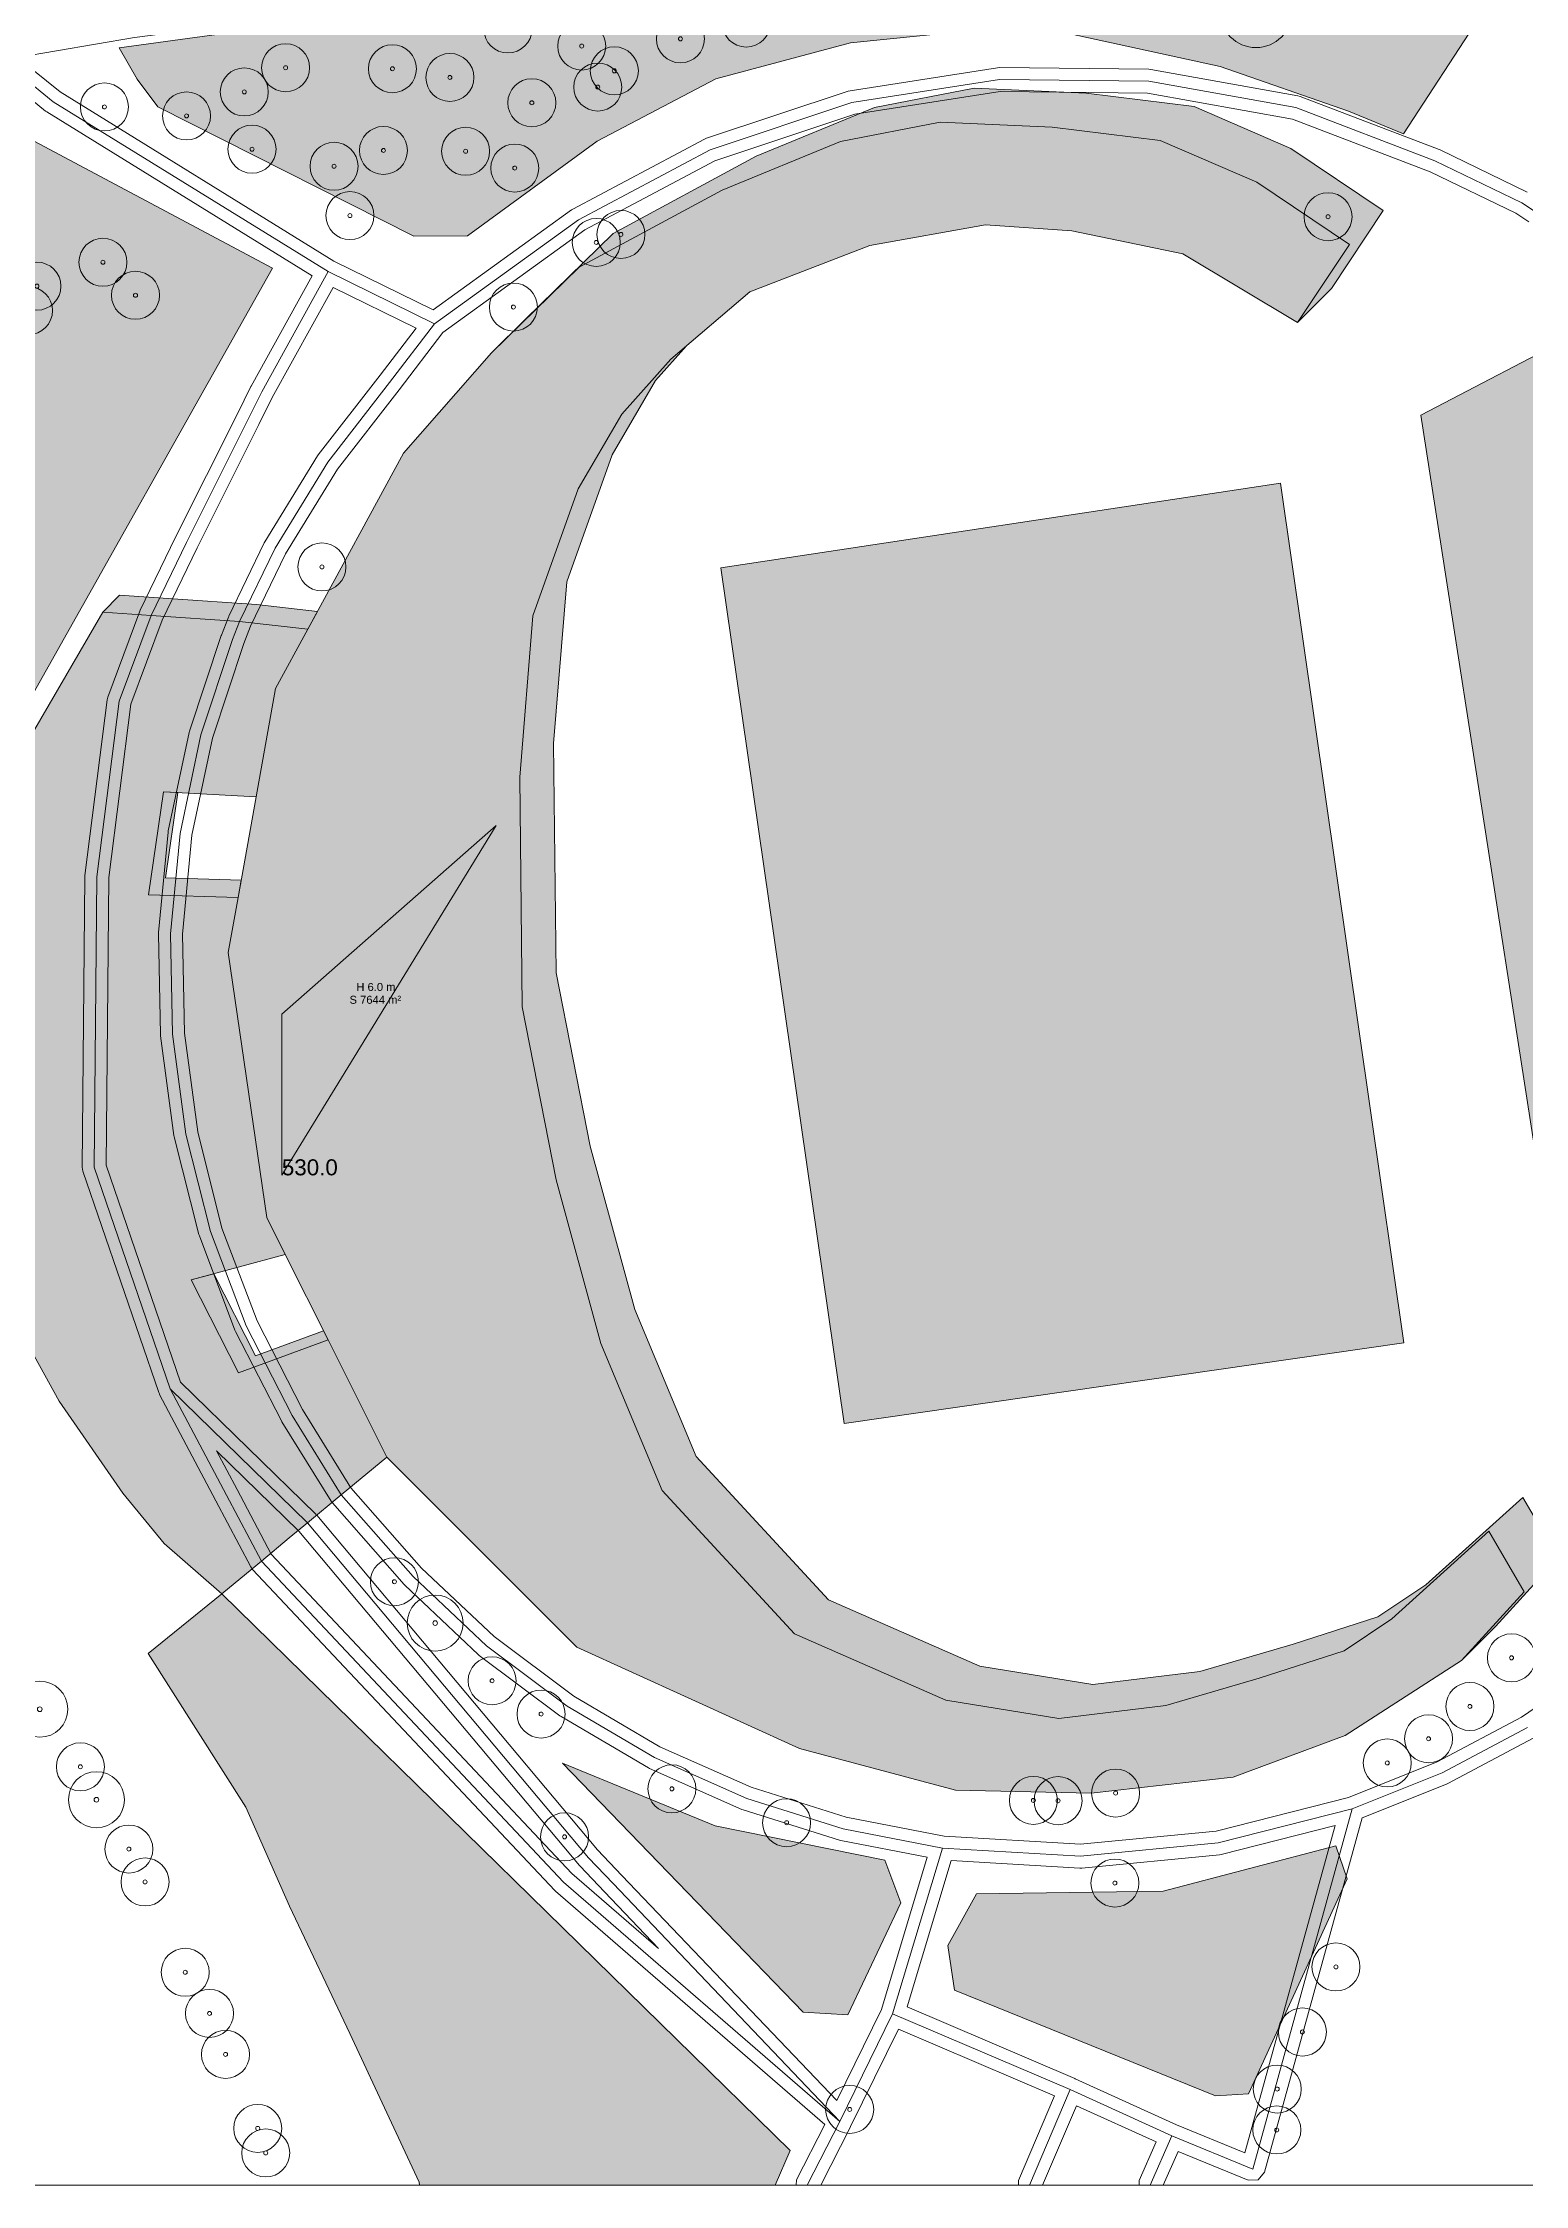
# Model space of a CAD drawing. Header units: metres. Extents: x -6 to 971, y -3 to 1031.
# Drawn here: x 305.1 to 490.4, y 0 to 267.7 of the extents above; entities that cross this region are included whole.
import ezdxf

# ---------------------------------------------------------------- set-up
doc = ezdxf.new("R2010")
doc.units = ezdxf.units.M
doc.header["$MEASUREMENT"] = 0
for name, color, linetype, lineweight, true_color in [('TPX_BUILDING_AREAS_TEXT', 7, 'CONTINUOUS', 0, 0x000000), ('TPX_BUILDING_HEIGHTS_TEXT', 7, 'CONTINUOUS', 0, 0x000000), ('TPX_BUILDINGS', 7, 'CONTINUOUS', 0, 0x000000), ('TPX_BUILDINGS_HATCH', 7, 'CONTINUOUS', 0, 0xf0f0f0), ('TPX_BUILDINGS_SHADOWS_HATCH', 7, 'CONTINUOUS', 0, 0x000000), ('TPX_BUILDINGS_SHADOWS_OUTLINES', 7, 'CONTINUOUS', 0, 0x000000), ('TPX_CONTOUR_LINES_5M', 7, 'CONTINUOUS', 0, 0x969696), ('TPX_CONTOUR_LINES_5M_TEXT', 7, 'CONTINUOUS', 0, 0x000000), ('TPX_FRAME_PROJECT', 7, 'CONTINUOUS', 0, 0x000000), ('TPX_ROADS_AXES', 7, 'CONTINUOUS', 0, 0x323232), ('TPX_ROADS_CONTOURS', 7, 'CONTINUOUS', 0, 0x646464), ('TPX_VEGETATION_GREEN_SPACES', 7, 'CONTINUOUS', 0, 0x58ba48), ('TPX_VEGETATION_GREEN_SPACES_HATCH', 7, 'CONTINUOUS', 0, 0x58ba48), ('TPX_VEGETATION_TREES_INDIVIDUAL', 7, 'CONTINUOUS', 0, 0x136734)]:
    doc.layers.add(name, color=color, linetype=linetype, lineweight=lineweight, true_color=true_color)
doc.styles.add('TPX_TEXTE', font='arial.ttf')

# ---------------------------------------------------------------- blocks, each defined once
blk = doc.blocks.new('TREETR004_CR045')
at = {"layer": 'TPX_VEGETATION_TREES_INDIVIDUAL'}
for radius in [4.5, 0.375]:
    blk.add_circle((0, 0, 0.04), radius, dxfattribs=at)
blk = doc.blocks.new('TREETR003_CR035')
at = {"layer": 'TPX_VEGETATION_TREES_INDIVIDUAL'}
for radius in [3.5, 0.292]:
    blk.add_circle((0, 0, 0.04), radius, dxfattribs=at)
blk = doc.blocks.new('TREETR003_CR030')
at = {"layer": 'TPX_VEGETATION_TREES_INDIVIDUAL'}
for radius in [3, 0.25]:
    blk.add_circle((0, 0, 0.04), radius, dxfattribs=at)

msp = doc.modelspace()

# ---------------------------------------------------------------- hatches: boundary and pattern name
at = {"layer": 'TPX_BUILDINGS_HATCH'}
for points in [[(329.52, 160.93), (328.29, 154.06), (333.1, 120.93), (335.42, 116.3), (340.77, 105.63), (348.12, 90.97), (371.84, 67.22), (399.66, 54.58), (419.18, 49.36), (436.15, 48.98), (453.88, 50.98), (467.88, 56.18), (482.42, 65.57), (490.26, 74.14), (485.83, 81.71), (473.72, 70.77), (467.73, 66.79), (457.12, 63.36), (445.48, 59.94), (432.09, 58.3), (417.97, 60.62), (399.05, 68.92), (382.52, 86.81), (374.87, 105.2), (369.28, 125.62), (365.02, 147.27), (364.71, 175.94), (366.37, 196.14), (372.02, 212), (377.46, 221.31), (383.61, 228.21), (393.47, 236.61), (408.45, 242.42), (422.91, 244.99), (433.72, 244.22), (447.58, 241.38), (461.92, 232.78), (468.4, 242.52), (456.84, 250.3), (444.75, 255.53), (431.24, 257.2), (417.27, 257.83), (404.8, 255.39), (390.03, 249.32), (372.15, 239.68), (361.18, 228.97), (350.21, 216.47), (338.23, 194.45), (334.2, 187.03), (331.77, 173.5), (329.52, 160.93)], [(160.16, 131.98), (151.39, 123.78), (154.74, 120.1), (158.14, 116.39), (165.16, 108.99), (168.54, 105.42), (180.18, 115.58), (188.3, 111.06), (190.85, 102.69), (193.98, 105.24), (199.22, 85.64), (208.72, 87.56), (222.63, 89.12), (234.14, 87.99), (247.67, 85.5), (258.47, 82.03), (269.27, 76.87), (280.79, 94.86), (286.47, 105.04), (301.58, 108.09), (307.15, 97.98), (315.12, 86.47), (320.3, 80.2), (327.5, 73.9), (330.56, 76.44), (332.44, 77.99), (335.92, 80.88), (338.2, 82.77), (342.42, 86.26), (348.12, 90.97), (340.77, 105.63), (329.58, 101.51), (323.66, 113.14), (335.42, 116.3), (333.1, 120.93), (328.29, 154.06), (329.52, 160.93), (318.31, 161.24), (320.22, 174.13), (331.77, 173.5), (334.2, 187.03), (338.23, 194.45), (329.71, 195.43), (318.65, 196.18), (312.6, 196.6), (300.25, 175.31), (292.78, 174.48), (289.24, 164.69), (284.65, 159.23), (279.51, 154.54), (272.31, 148.54), (266.37, 145.3), (260.62, 143.05), (253.32, 141.65), (245.03, 141.8), (235.12, 144.1), (227.95, 146.49), (222.01, 149.88), (215.92, 154.04), (211.16, 157.74), (206.95, 162.04), (194, 160.57), (194.28, 166.7), (193.36, 175.92), (191.95, 181.98), (190.79, 187.07), (187.54, 196.94), (182.37, 205.15), (173.64, 217.35), (169.45, 213.68), (166.69, 211.25), (175.07, 197.99), (179.51, 180.89), (180.17, 175.67), (178.09, 176.07), (174.69, 175.74), (174.72, 166.82), (173.42, 158), (170.47, 148.64), (166.01, 139.88), (160.16, 131.98)]]:
    msp.add_hatch(color=256, dxfattribs=at).paths.add_polyline_path(points)
at = {"layer": 'TPX_BUILDINGS_SHADOWS_HATCH'}
for points in [[(365.43, 233.21), (361.18, 228.97), (372.15, 239.68), (390.03, 249.32), (404.8, 255.39), (417.27, 257.83), (431.24, 257.2), (444.75, 255.53), (456.84, 250.3), (468.4, 242.52), (461.92, 232.78), (466.17, 237.02), (472.64, 246.76), (461.09, 254.54), (448.99, 259.78), (435.49, 261.45), (421.52, 262.08), (409.05, 259.64), (394.27, 253.56), (376.39, 243.92), (365.43, 233.21)], [(366.37, 196.14), (364.71, 175.94), (365.02, 147.27), (369.28, 125.62), (374.87, 105.2), (382.52, 86.81), (399.05, 68.92), (417.97, 60.62), (432.09, 58.3), (445.48, 59.94), (457.12, 63.36), (467.73, 66.79), (473.72, 70.77), (485.83, 81.71), (490.26, 74.14), (482.42, 65.57), (486.66, 69.81), (494.5, 78.38), (490.07, 85.95), (477.96, 75.02), (471.97, 71.03), (461.36, 67.6), (449.72, 64.18), (436.33, 62.55), (422.22, 64.86), (403.29, 73.16), (386.77, 91.05), (379.11, 109.45), (373.52, 129.86), (369.26, 151.52), (368.95, 180.18), (370.61, 200.38), (376.26, 216.25), (381.7, 225.55), (385.54, 229.85), (383.61, 228.21), (377.46, 221.31), (372.02, 212), (366.37, 196.14)], [(314.72, 198.72), (312.6, 196.6), (318.65, 196.18), (329.71, 195.43), (338.23, 194.45), (339.44, 196.67), (331.83, 197.55), (320.77, 198.3), (314.72, 198.72)], [(320.22, 174.13), (318.31, 161.24), (329.52, 160.93), (329.91, 163.1), (320.43, 163.36), (322.01, 174.03), (320.22, 174.13)], [(326.48, 113.9), (323.66, 113.14), (329.58, 101.51), (340.77, 105.63), (340.2, 106.76), (331.7, 103.63), (326.48, 113.9)]]:
    msp.add_hatch(color=256, dxfattribs=at).paths.add_polyline_path(points)
at = {"layer": 'TPX_VEGETATION_GREEN_SPACES_HATCH'}
for points in [[(358.26, 273.05), (314.68, 267.12), (316.9, 263.18), (319.49, 259.75), (351.48, 243.58), (358.18, 243.61), (374.4, 255.46), (389.23, 263.25), (406.04, 267.72), (428.36, 269.97), (452.25, 264.79), (468.27, 259.2), (475.15, 256.34), (494.06, 285.4), (498.68, 294.34), (493.99, 296.08), (358.26, 273.05)], [(157.72, 259.34), (149.56, 244.87), (151.8, 242.14), (172.55, 220.66), (180.27, 226.16), (188.98, 211.12), (195.13, 206.95), (199.03, 214.25), (206.79, 223.27), (218.33, 227.27), (236.38, 233.85), (257.64, 235.11), (274.72, 232.31), (283.8, 227.72), (290.08, 222.37), (295.99, 215.01), (299.51, 207.69), (302.01, 200.52), (301.76, 188.93), (302.04, 183.09), (333.83, 239.55), (293.21, 261.2), (207.27, 250.53), (191.37, 249.81), (175.14, 252.81), (157.72, 259.34)], [(497.6, 231.8), (477.34, 221.18), (493.19, 118.95), (528.35, 116.77), (532.28, 125.68), (535.59, 149.41), (533.76, 172.68), (528.79, 190.11), (518.69, 208.85), (506.51, 223.53), (497.6, 231.8)], [(459.79, 212.72), (389.84, 202.14), (405.25, 95.19), (475.19, 105.25), (459.79, 212.72)], [(327.5, 73.9), (318.27, 66.44), (330.48, 47.24), (335.96, 34.86), (343.47, 18.94), (352.14, 0.37), (352.18, 0), (396.64, 0), (398.5, 4.32), (327.5, 73.9)], [(389.15, 44.92), (370.05, 52.73), (400.14, 21.63), (405.74, 21.28), (412.36, 35.3), (410.34, 40.61), (389.15, 44.92)], [(421.81, 36.39), (418.21, 29.97), (419.04, 24.38), (451.66, 11.15), (455.79, 11.41), (468.14, 38.3), (466.7, 42.42), (445.12, 36.75), (421.81, 36.39)]]:
    msp.add_hatch(color=256, dxfattribs=at).paths.add_polyline_path(points)

# ---------------------------------------------------------------- linework, layer by layer
at = {"layer": 'TPX_BUILDINGS', "elevation": 0.04}
msp.add_lwpolyline([(329.52, 160.93), (328.29, 154.06), (333.1, 120.93), (335.42, 116.3), (340.77, 105.63), (348.12, 90.97), (371.84, 67.22), (399.66, 54.58), (419.18, 49.36), (436.15, 48.98), (453.88, 50.98), (467.88, 56.18), (482.42, 65.57), (490.26, 74.14), (485.83, 81.71), (473.72, 70.77), (467.73, 66.79), (457.12, 63.36), (445.48, 59.94), (432.09, 58.3), (417.97, 60.62), (399.05, 68.92), (382.52, 86.81), (374.87, 105.2), (369.28, 125.62), (365.02, 147.27), (364.71, 175.94), (366.37, 196.14), (372.02, 212), (377.46, 221.31), (383.61, 228.21), (393.47, 236.61), (408.45, 242.42), (422.91, 244.99), (433.72, 244.22), (447.58, 241.38), (461.92, 232.78), (468.4, 242.52), (456.84, 250.3), (444.75, 255.53), (431.24, 257.2), (417.27, 257.83), (404.8, 255.39), (390.03, 249.32), (372.15, 239.68), (361.18, 228.97), (350.21, 216.47), (338.23, 194.45), (334.2, 187.03), (331.77, 173.5)], close=True, dxfattribs=at)
msp.add_lwpolyline([(301.58, 108.09), (307.15, 97.98), (315.12, 86.47), (320.3, 80.2), (327.5, 73.9), (330.56, 76.44), (332.44, 77.99), (335.92, 80.88), (338.2, 82.77), (342.42, 86.26), (348.12, 90.97), (340.77, 105.63), (329.58, 101.51), (323.66, 113.14), (335.42, 116.3), (333.1, 120.93), (328.29, 154.06), (329.52, 160.93), (318.31, 161.24), (320.22, 174.13), (331.77, 173.5), (334.2, 187.03), (338.23, 194.45), (329.71, 195.43), (318.65, 196.18), (312.6, 196.6), (300.25, 175.31)], dxfattribs=at)
at = {"layer": 'TPX_BUILDINGS_SHADOWS_OUTLINES', "elevation": 0.04}
for points in [[(365.43, 233.21), (361.18, 228.97), (372.15, 239.68), (390.03, 249.32), (404.8, 255.39), (417.27, 257.83), (431.24, 257.2), (444.75, 255.53), (456.84, 250.3), (468.4, 242.52), (461.92, 232.78), (466.17, 237.02), (472.64, 246.76), (461.09, 254.54), (448.99, 259.78), (435.49, 261.45), (421.52, 262.08), (409.05, 259.64), (394.27, 253.56), (376.39, 243.92)], [(366.37, 196.14), (364.71, 175.94), (365.02, 147.27), (369.28, 125.62), (374.87, 105.2), (382.52, 86.81), (399.05, 68.92), (417.97, 60.62), (432.09, 58.3), (445.48, 59.94), (457.12, 63.36), (467.73, 66.79), (473.72, 70.77), (485.83, 81.71), (490.26, 74.14), (482.42, 65.57), (486.66, 69.81), (494.5, 78.38), (490.07, 85.95), (477.96, 75.02), (471.97, 71.03), (461.36, 67.6), (449.72, 64.18), (436.33, 62.55), (422.22, 64.86), (403.29, 73.16), (386.77, 91.05), (379.11, 109.45), (373.52, 129.86), (369.26, 151.52), (368.95, 180.18), (370.61, 200.38), (376.26, 216.25), (381.7, 225.55), (385.54, 229.85), (383.61, 228.21), (377.46, 221.31), (372.02, 212)], [(314.72, 198.72), (312.6, 196.6), (318.65, 196.18), (329.71, 195.43), (338.23, 194.45), (339.44, 196.67), (331.83, 197.55), (320.77, 198.3)], [(320.22, 174.13), (318.31, 161.24), (329.52, 160.93), (329.91, 163.1), (320.43, 163.36), (322.01, 174.03)], [(326.48, 113.9), (323.66, 113.14), (329.58, 101.51), (340.77, 105.63), (340.2, 106.76), (331.7, 103.63)]]:
    msp.add_lwpolyline(points, close=True, dxfattribs=at)
at = {"layer": 'TPX_CONTOUR_LINES_5M', "elevation": 0.05}
msp.add_lwpolyline([(361.79, 169.91), (334.99, 146.33), (334.99, 126.2), (361.79, 169.91)], dxfattribs=at)
at = {"layer": 'TPX_FRAME_PROJECT', "elevation": 0}
msp.add_lwpolyline([(0, 0), (964.78, 0), (964.78, 1022.85), (0, 1022.85)], close=True, dxfattribs=at)
at = {"layer": 'TPX_ROADS_AXES', "elevation": 0.03}
for points in [[(298.46, 266.84), (306.41, 260.37), (340.77, 239.14), (354.06, 232.62)], [(491.67, 246.59), (489.97, 247.73), (479.08, 253), (461.7, 259.63), (443.33, 262.93), (424.67, 263.14), (406.23, 260.27), (388.53, 254.37), (372.07, 245.62), (354.06, 232.62), (348.46, 225.27), (340.72, 215.33), (334.15, 204.58), (329.71, 195.43)], [(311.52, 127.21), (311.87, 163.5), (314.65, 185.44), (318.65, 196.18), (323.06, 205.29), (330.77, 220.69), (332.47, 224.11), (340.77, 239.14)], [(329.71, 195.43), (328.84, 193.17), (324.87, 181.23), (322.27, 168.93), (321.09, 156.4)], [(321.09, 156.4), (321.33, 143.83), (323, 131.36), (326.08, 119.16), (330.52, 107.39), (336.27, 96.18), (342.42, 86.26)], [(338.2, 82.77), (321.02, 99.53), (311.52, 127.21)], [(321.02, 99.53), (328.07, 86.22), (332.44, 77.99), (370.18, 37.87), (404.73, 7.97), (376.41, 37.68), (373.33, 40.91), (338.2, 82.77)], [(342.42, 86.26), (351.38, 76.07), (360.56, 67.41), (370.65, 59.84), (381.54, 53.45), (393.09, 48.33), (405.14, 44.54), (417.55, 42.13), (434.81, 41.12), (452.02, 42.76), (468.76, 47.03), (479.99, 51.53), (490.66, 57.2)], [(468.76, 47.03), (456.33, 2.01), (446.21, 6.16), (433.51, 11.94), (411.32, 21.43)], [(417.55, 42.13), (411.32, 21.43), (404.73, 7.97), (400.64, 0)], [(433.51, 11.94), (428.42, 0)], [(443.5, 0), (446.21, 6.16)]]:
    msp.add_lwpolyline(points, dxfattribs=at)
at = {"layer": 'TPX_ROADS_CONTOURS', "elevation": 0.03}
for points in [[(490.63, 249.08), (479.73, 254.35), (479.61, 254.4), (462.24, 261.03), (461.97, 261.1), (443.6, 264.4), (443.35, 264.43), (424.68, 264.64), (424.44, 264.62), (406, 261.75), (405.76, 261.69), (388.06, 255.8), (387.82, 255.7), (371.36, 246.94), (371.19, 246.84), (353.91, 234.37), (341.5, 240.45), (307.28, 261.59), (301.97, 265.91), (316.58, 268.38), (367.4, 274.98), (367.44, 274.99), (494.22, 294.6)], [(298.02, 265.26), (305.46, 259.21), (305.62, 259.09), (338.77, 238.61), (331.16, 224.83), (331.13, 224.78), (329.43, 221.36), (321.72, 205.96), (317.3, 196.83), (317.25, 196.7), (313.25, 185.96), (313.16, 185.63), (310.38, 163.69), (310.37, 163.51), (310.02, 127.23), (310.1, 126.73), (319.6, 99.05), (319.69, 98.91), (319.69, 98.83), (326.75, 85.52), (331.11, 77.29), (331.34, 76.96), (369.09, 36.84), (369.2, 36.73), (402.86, 7.6), (399.31, 0.68), (399.25, 0), (402.33, 0), (406.06, 7.28), (406.07, 7.31), (412.04, 19.49), (431.55, 11.15), (427.04, 0.59), (427.03, 0), (430.05, 0), (434.29, 9.93), (444.24, 5.41), (442.12, 0.6), (442.11, 0), (445.14, 0), (446.99, 4.22), (455.76, 0.62), (456.99, 0.66), (457.78, 1.61), (470.01, 45.92), (480.55, 50.13), (480.69, 50.2), (491.37, 55.88)], [(499.73, 65.18), (489.89, 58.49), (479.36, 52.89), (468.3, 48.46), (451.76, 44.24), (434.78, 42.62), (417.74, 43.62), (405.51, 46), (393.62, 49.74), (382.23, 54.79), (371.48, 61.09), (361.53, 68.56), (352.46, 77.11), (343.63, 87.16), (337.57, 96.92), (331.89, 108), (327.51, 119.61), (324.48, 131.64), (322.83, 143.95), (322.59, 156.35), (323.75, 168.7), (326.32, 180.84), (330.25, 192.67), (331.09, 194.83), (335.46, 203.86), (341.95, 214.47), (349.65, 224.35), (355.12, 231.54), (372.86, 244.34), (389.12, 252.99), (406.58, 258.81), (424.77, 261.64), (443.19, 261.43), (461.3, 258.18), (478.49, 251.62), (489.22, 246.43), (490.83, 245.35)]]:
    msp.add_lwpolyline(points, dxfattribs=at)
for points in [[(313.02, 127.46), (313.37, 163.4), (316.12, 185.08), (320.03, 195.59), (324.4, 204.63), (332.11, 220.02), (333.8, 223.41), (341.4, 237.16), (351.76, 232.08), (347.28, 226.19), (339.54, 216.25), (339.44, 216.11), (332.87, 205.37), (332.8, 205.24), (328.36, 196.08), (328.36, 196.02), (328.31, 195.97), (327.44, 193.72), (327.41, 193.65), (323.44, 181.7), (323.4, 181.54), (320.8, 169.24), (320.77, 169.07), (319.59, 156.55), (319.59, 156.38), (319.83, 143.8), (319.84, 143.63), (321.51, 131.16), (321.55, 130.99), (324.63, 118.79), (324.68, 118.63), (329.11, 106.86), (329.18, 106.7), (334.93, 95.5), (334.99, 95.39), (341.15, 85.47), (341.26, 85.39), (341.3, 85.27), (350.26, 75.08), (350.35, 74.98), (359.53, 66.32), (359.66, 66.21), (369.75, 58.64), (369.89, 58.55), (380.79, 52.16), (380.94, 52.08), (392.48, 46.96), (392.64, 46.9), (404.69, 43.11), (404.86, 43.07), (415.63, 40.97), (409.92, 21.97), (404.33, 10.56), (377.49, 38.71), (374.45, 41.91), (339.35, 83.73), (339.28, 83.77), (339.25, 83.84), (322.32, 100.36)], [(326.84, 91.76), (337.1, 81.74), (372.19, 39.94), (372.25, 39.88), (375.32, 36.64), (382.05, 29.58), (371.22, 38.95), (333.67, 78.87), (329.4, 86.92)], [(413.14, 22.28), (418.64, 40.56), (434.72, 39.62), (434.95, 39.63), (452.16, 41.27), (452.39, 41.31), (466.63, 44.94), (455.33, 4.04), (446.81, 7.54), (434.14, 13.3), (434.1, 13.32)]]:
    msp.add_lwpolyline(points, close=True, dxfattribs=at)
at = {"layer": 'TPX_VEGETATION_GREEN_SPACES', "elevation": 0}
for points in [[(358.26, 273.05), (314.68, 267.12), (316.9, 263.18), (319.49, 259.75), (351.48, 243.58), (358.18, 243.61), (374.4, 255.46), (389.23, 263.25), (406.04, 267.72), (428.36, 269.97), (452.25, 264.79), (468.27, 259.2), (475.15, 256.34), (494.06, 285.4), (498.68, 294.34), (493.99, 296.08)], [(497.6, 231.8), (477.34, 221.18), (493.19, 118.95), (528.35, 116.77), (532.28, 125.68), (535.59, 149.41), (533.76, 172.68), (528.79, 190.11), (518.69, 208.85), (506.51, 223.53)], [(459.79, 212.72), (389.84, 202.14), (405.25, 95.19), (475.19, 105.25)], [(327.5, 73.9), (318.27, 66.44), (330.48, 47.24), (335.96, 34.86), (343.47, 18.94), (352.14, 0.37), (352.18, 0), (396.64, 0), (398.5, 4.32)], [(389.15, 44.92), (370.05, 52.73), (400.14, 21.63), (405.74, 21.28), (412.36, 35.3), (410.34, 40.61)], [(421.81, 36.39), (418.21, 29.97), (419.04, 24.38), (451.66, 11.15), (455.79, 11.41), (468.14, 38.3), (466.7, 42.42), (445.12, 36.75)]]:
    msp.add_lwpolyline(points, close=True, dxfattribs=at)
msp.add_lwpolyline([(302.04, 183.09), (333.83, 239.55), (293.21, 261.2)], dxfattribs=at)

# ---------------------------------------------------------------- block references
at = {"layer": 'TPX_VEGETATION_TREES_INDIVIDUAL'}
for name, p in [('TREETR004_CR045', (456.73, 271.64, 0.04)), ('TREETR003_CR030', (393.03, 270.2, 0.04)), ('TREETR003_CR030', (363.24, 269.46, 0.04)), ('TREETR003_CR030', (384.8, 268.23, 0.04)), ('TREETR003_CR030', (372.46, 267.33, 0.04)), ('TREETR003_CR030', (335.46, 264.62, 0.04)), ('TREETR003_CR030', (348.81, 264.49, 0.04)), ('TREETR003_CR030', (355.99, 263.4, 0.04)), ('TREETR003_CR030', (374.47, 262.2, 0.04)), ('TREETR003_CR030', (376.54, 264.23, 0.04)), ('TREETR003_CR030', (312.82, 259.72, 0.04)), ('TREETR003_CR030', (330.3, 261.6, 0.04)), ('TREETR003_CR030', (366.23, 260.24, 0.04)), ('TREETR003_CR030', (323.08, 258.6, 0.04)), ('TREETR003_CR030', (331.26, 254.44, 0.04)), ('TREETR003_CR030', (347.69, 254.28, 0.04)), ('TREETR003_CR030', (357.96, 254.18, 0.04)), ('TREETR003_CR030', (341.51, 252.3, 0.04)), ('TREETR003_CR030', (364.1, 252.08, 0.04)), ('TREETR003_CR030', (343.5, 246.14, 0.04)), ('TREETR003_CR030', (465.73, 246, 0.04)), ('TREETR003_CR030', (377.37, 243.78, 0.04)), ('TREETR003_CR030', (374.28, 242.78, 0.04)), ('TREETR003_CR030', (312.63, 240.31, 0.04)), ('TREETR003_CR030', (304.39, 237.32, 0.04)), ('TREETR003_CR030', (316.7, 236.18, 0.04)), ('TREETR003_CR030', (303.33, 234.26, 0.04)), ('TREETR003_CR030', (363.93, 234.71, 0.04)), ('TREETR003_CR030', (340, 202.23, 0.04)), ('TREETR003_CR030', (349.06, 75.41, 0.04)), ('TREETR003_CR035', (354.15, 70.25, 0.04)), ('TREETR003_CR030', (488.66, 65.9, 0.04)), ('TREETR003_CR030', (361.27, 63.03, 0.04)), ('TREETR003_CR035', (304.74, 59.48, 0.04)), ('TREETR003_CR030', (367.39, 58.88, 0.04)), ('TREETR003_CR030', (483.46, 59.82, 0.04)), ('TREETR003_CR030', (478.29, 55.78, 0.04)), ('TREETR003_CR030', (309.81, 52.28, 0.04)), ('TREETR003_CR030', (473.13, 52.76, 0.04)), ('TREETR003_CR035', (311.82, 48.17, 0.04)), ('TREETR003_CR030', (383.73, 49.53, 0.04)), ('TREETR003_CR030', (428.91, 48.08, 0.04)), ('TREETR003_CR030', (431.99, 48.05, 0.04)), ('TREETR003_CR030', (439.19, 49, 0.04)), ('TREETR003_CR030', (398.07, 45.3, 0.04)), ('TREETR003_CR030', (370.32, 43.53, 0.04)), ('TREETR003_CR030', (315.87, 42, 0.04)), ('TREETR003_CR030', (317.89, 37.89, 0.04)), ('TREETR003_CR030', (439.09, 37.76, 0.04)), ('TREETR003_CR030', (322.91, 26.6, 0.04)), ('TREETR003_CR030', (466.72, 27.27, 0.04)), ('TREETR003_CR030', (325.95, 21.46, 0.04)), ('TREETR003_CR030', (462.53, 19.14, 0.04)), ('TREETR003_CR030', (327.95, 16.34, 0.04)), ('TREETR003_CR030', (459.38, 12.01, 0.04)), ('TREETR003_CR030', (405.95, 9.46, 0.04)), ('TREETR003_CR030', (331.97, 7.1, 0.04)), ('TREETR003_CR030', (459.33, 6.9, 0.04)), ('TREETR003_CR030', (332.97, 4.02, 0.04))]:
    msp.add_blockref(name, p, dxfattribs=at)

# ---------------------------------------------------------------- texts
at = {"layer": 'TPX_BUILDING_AREAS_TEXT', "style": 'TPX_TEXTE'}
msp.add_text('S 7644 m²', height=1, dxfattribs=at).set_placement((343.45, 147.64, 0.05))
at = {"layer": 'TPX_BUILDING_HEIGHTS_TEXT', "style": 'TPX_TEXTE'}
msp.add_text('H 6.0 m', height=1, dxfattribs=at).set_placement((344.3, 149.24, 0.05))
at = {"layer": 'TPX_CONTOUR_LINES_5M_TEXT', "style": 'TPX_TEXTE'}
msp.add_text('530.0', height=2, dxfattribs=at).set_placement((334.99, 126.2, 0.05))

doc.saveas('drawing.dxf')
